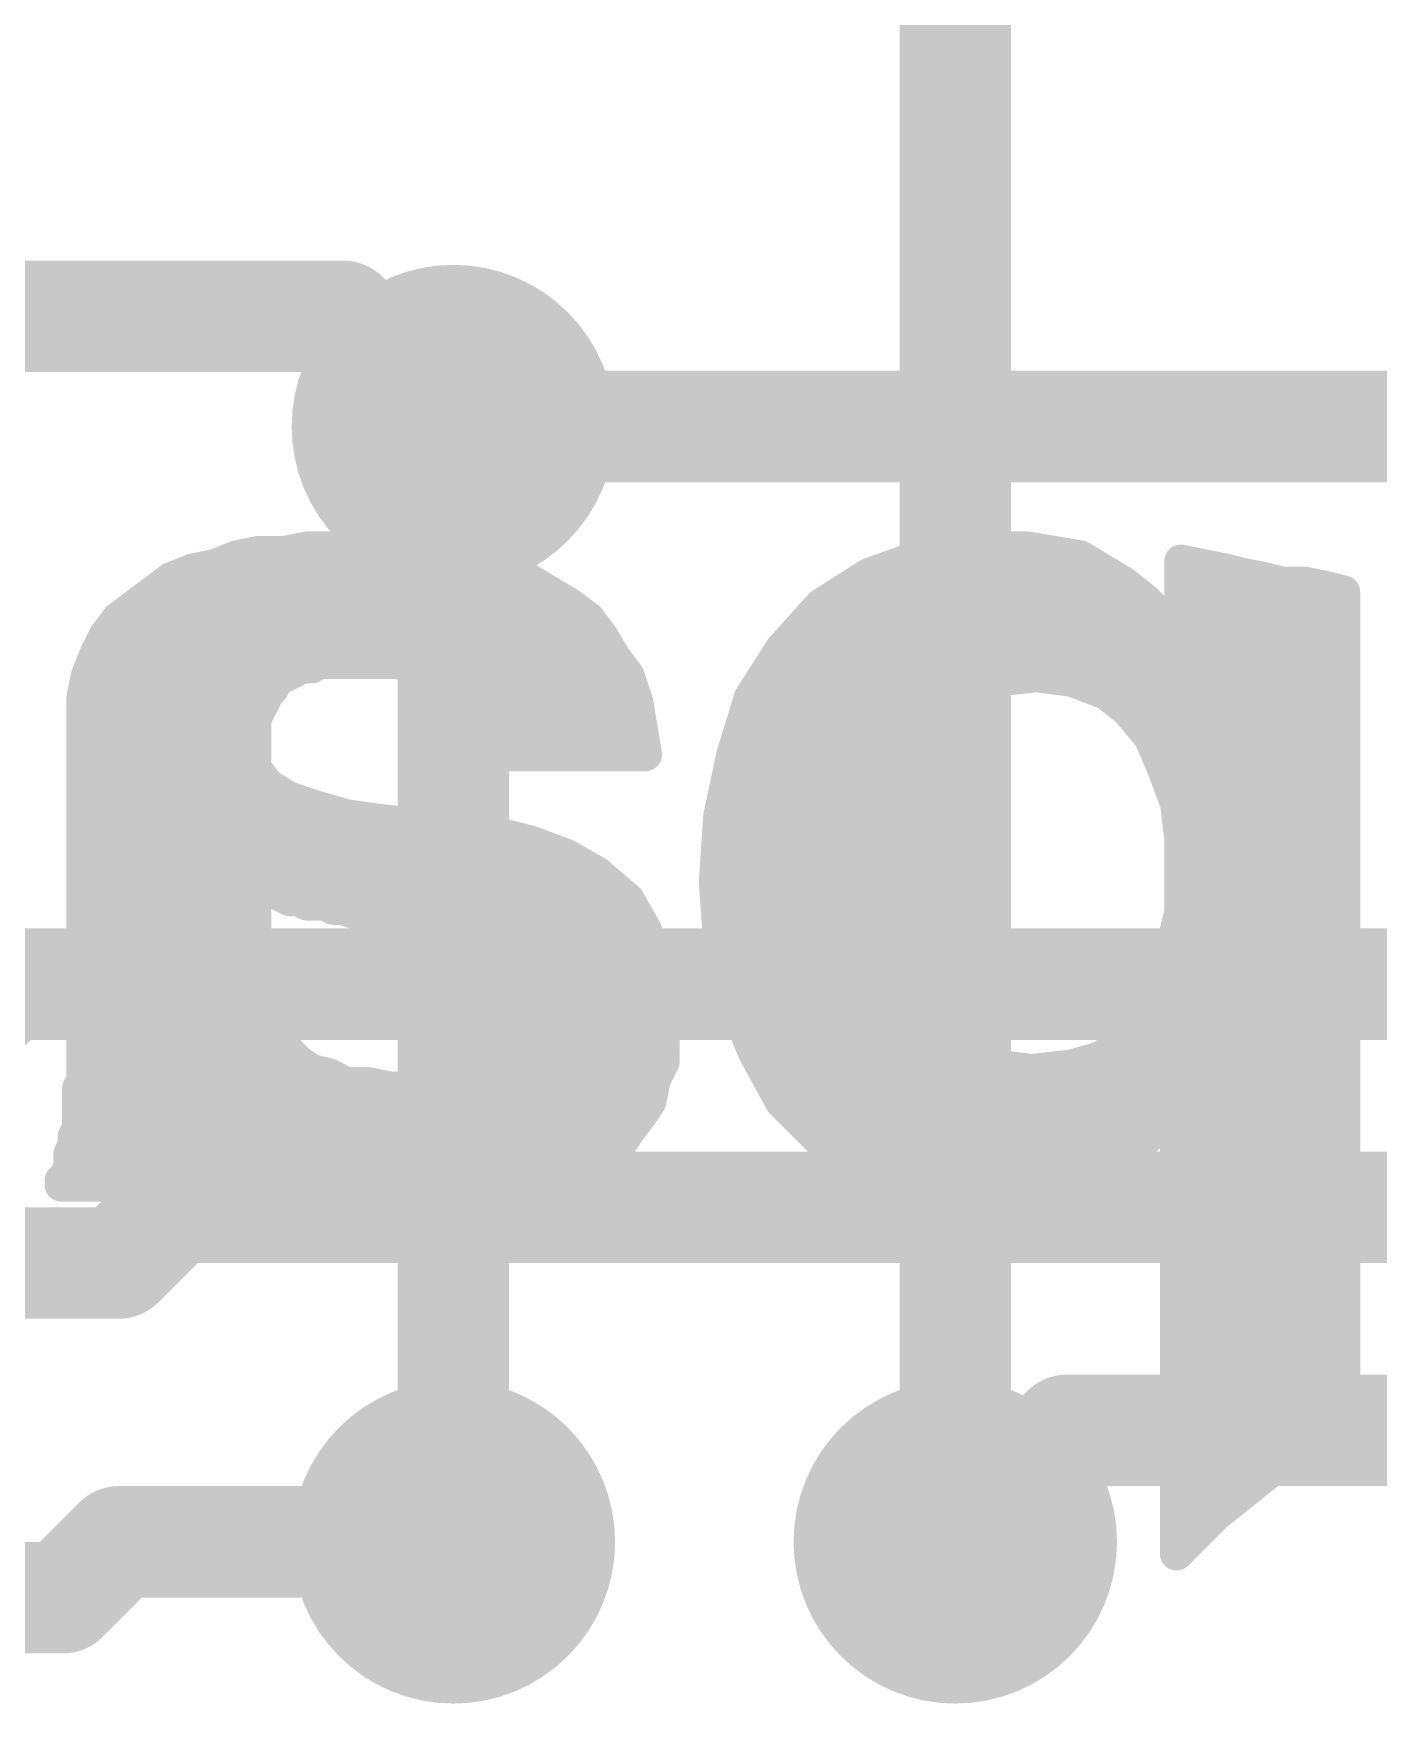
# Model space of a CAD drawing. Extents: x -3 to 111, y -18 to 20.
# Drawn here: x 22.031 to 25.094, y 8.014 to 11.817 of the extents above; entities that cross this region are included whole.
import ezdxf

# ---------------------------------------------------------------- set-up
doc = ezdxf.new("R2010")
doc.units = 0
for name, color, linetype in [('1', 12, 'CONTINUOUS'), ('16', 132, 'CONTINUOUS'), ('18', 110, 'CONTINUOUS'), ('22', 40, 'CONTINUOUS')]:
    doc.layers.add(name, color=color, linetype=linetype)

# ---------------------------------------------------------------- blocks, each defined once
blk = doc.blocks.new('ROUNDV')
at = {"const_width": 0.5}
blk.add_lwpolyline([(0, -0.25, 1), (0, 0.25, 1), (0, -0.25)], format="xyb", dxfattribs=at)

msp = doc.modelspace()

# ---------------------------------------------------------------- linework, layer by layer
at = {"layer": '1', "const_width": 0.254}
for points in [[(22.736, 11.173), (20.958, 11.173)], [(22.736, 11.173), (22.987, 10.922)], [(22.987, 10.922), (27.051, 10.922)], [(21.844, 9.525), (21.971, 9.652)], [(21.971, 9.652), (25.273, 9.652)], [(22.225, 9.017), (22.352, 9.144)], [(22.352, 9.144), (25.527, 9.144)], [(17.272, 9.017), (22.225, 9.017)], [(24.384, 8.636), (24.13, 8.382)], [(26.162, 8.636), (24.384, 8.636)], [(22.098, 8.255), (22.225, 8.382)], [(22.225, 8.382), (22.987, 8.382)], [(18.923, 8.255), (22.098, 8.255)]]:
    msp.add_lwpolyline(points, dxfattribs=at)
at = {"layer": '1', "const_width": 0.127}
for points in [[(22.7809, 11.2179, 1), (22.6911, 11.1281)], [(22.736, 11.1095, 1), (22.736, 11.2365)], [(22.987, 10.9855, 1), (22.987, 10.8585)], [(22.9421, 10.8771, 1), (23.0319, 10.9669)], [(21.971, 9.7155, 1), (21.971, 9.5885)], [(22.0159, 9.6071, 1), (21.9261, 9.6969)], [(22.352, 9.2075, 1), (22.352, 9.0805)], [(22.3969, 9.0991, 1), (22.3071, 9.1889)], [(22.225, 8.9535, 1), (22.225, 9.0805)], [(22.1801, 9.0619, 1), (22.2699, 8.9721)], [(24.384, 8.6995, 1), (24.384, 8.5725)], [(24.4289, 8.5911, 1), (24.3391, 8.6809)], [(22.225, 8.4455, 1), (22.225, 8.3185)], [(22.2699, 8.3371, 1), (22.1801, 8.4269)], [(22.987, 8.3185, 1), (22.987, 8.4455)], [(24.0851, 8.4269, 1), (24.1749, 8.3371)], [(22.098, 8.1915, 1), (22.098, 8.3185)], [(22.0531, 8.2999, 1), (22.1429, 8.2101)]]:
    msp.add_lwpolyline(points, format="xyb", dxfattribs=at)
at = {"layer": '16', "const_width": 0.254}
for points in [[(24.13, 8.382), (24.13, 19.05)], [(22.987, 8.382), (22.987, 10.922)]]:
    msp.add_lwpolyline(points, dxfattribs=at)
at = {"layer": '16', "const_width": 0.127}
for points in [[(23.0505, 10.922, 1), (22.9235, 10.922)], [(22.9235, 8.382, 1), (23.0505, 8.382)], [(24.0665, 8.382, 1), (24.1935, 8.382)]]:
    msp.add_lwpolyline(points, format="xyb", dxfattribs=at)
at = {"layer": '22', "const_width": 0.0762}
for points in [[(22.494, 10.625), (22.444, 10.605)], [(22.544, 10.635), (22.494, 10.625)], [(22.604, 10.635), (22.544, 10.635)], [(22.654, 10.645), (22.604, 10.635)], [(22.884, 10.645), (22.654, 10.645)], [(22.934, 10.635), (22.884, 10.645)], [(22.994, 10.625), (22.934, 10.635)], [(23.054, 10.605), (22.994, 10.625)], [(24.074, 10.635), (23.934, 10.585)], [(24.224, 10.645), (24.074, 10.635)], [(24.294, 10.645), (24.224, 10.645)], [(24.354, 10.635), (24.294, 10.645)], [(24.414, 10.625), (24.354, 10.635)], [(24.464, 10.595), (24.414, 10.625)], [(24.694, 10.605), (24.644, 10.615)], [(24.644, 10.615), (24.644, 10.435)], [(22.344, 10.575), (22.304, 10.545)], [(22.394, 10.595), (22.344, 10.575)], [(22.386, 10.5918), (23.112, 10.5918)], [(22.444, 10.605), (22.394, 10.595)], [(23.104, 10.595), (23.054, 10.605)], [(23.154, 10.575), (23.104, 10.595)], [(23.204, 10.545), (23.154, 10.575)], [(23.934, 10.585), (23.824, 10.515)], [(23.953, 10.5918), (24.4693, 10.5918)], [(24.514, 10.565), (24.464, 10.595)], [(24.644, 10.5918), (24.7568, 10.5918)], [(24.744, 10.595), (24.694, 10.605)], [(24.784, 10.585), (24.744, 10.595)], [(24.834, 10.575), (24.784, 10.585)], [(24.874, 10.565), (24.834, 10.575)], [(22.304, 10.545), (22.264, 10.515)], [(23.254, 10.515), (23.204, 10.545)], [(24.564, 10.525), (24.514, 10.565)], [(24.924, 10.565), (24.874, 10.565)], [(24.974, 10.555), (24.924, 10.565)], [(25.014, 10.545), (24.974, 10.555)], [(25.014, 8.695), (25.014, 10.545)], [(22.264, 10.515), (22.224, 10.485)], [(22.2648, 10.5156), (23.253, 10.5156)], [(23.294, 10.485), (23.254, 10.515)], [(23.824, 10.515), (23.734, 10.415)], [(23.8249, 10.5156), (24.5734, 10.5156)], [(24.604, 10.485), (24.564, 10.525)], [(24.644, 10.5156), (25.014, 10.5156)], [(22.224, 10.485), (22.194, 10.445)], [(23.324, 10.445), (23.294, 10.485)], [(24.644, 10.435), (24.604, 10.485)], [(22.194, 10.445), (22.174, 10.405)], [(22.1912, 10.4394), (23.3274, 10.4394)], [(23.354, 10.395), (23.324, 10.445)], [(23.756, 10.4394), (24.6405, 10.4394)], [(24.644, 10.4394), (25.014, 10.4394)], [(22.174, 10.405), (22.154, 10.355)], [(22.664, 10.375), (22.684, 10.385)], [(22.684, 10.385), (22.864, 10.385)], [(22.864, 10.385), (22.884, 10.375)], [(23.384, 10.355), (23.354, 10.395)], [(23.734, 10.415), (23.664, 10.305)], [(22.154, 10.355), (22.144, 10.305)], [(22.1573, 10.3632), (22.6204, 10.3632)], [(22.584, 10.345), (22.604, 10.355)], [(22.604, 10.355), (22.624, 10.365)], [(22.624, 10.365), (22.644, 10.375)], [(22.644, 10.375), (22.664, 10.375)], [(22.884, 10.375), (22.904, 10.365)], [(22.904, 10.365), (22.924, 10.355)], [(22.9076, 10.3632), (23.3779, 10.3632)], [(22.924, 10.355), (22.944, 10.345)], [(23.404, 10.295), (23.384, 10.355)], [(23.701, 10.3632), (25.014, 10.3632)], [(24.224, 10.345), (24.314, 10.355)], [(24.314, 10.355), (24.394, 10.345)], [(22.554, 10.295), (22.564, 10.315)], [(22.564, 10.315), (22.574, 10.325)], [(22.574, 10.325), (22.584, 10.345)], [(22.944, 10.345), (22.964, 10.335)], [(22.964, 10.335), (22.974, 10.325)], [(22.974, 10.325), (22.994, 10.305)], [(24.094, 10.275), (24.154, 10.315)], [(24.154, 10.315), (24.224, 10.345)], [(24.394, 10.345), (24.474, 10.315)], [(24.474, 10.315), (24.524, 10.275)], [(22.144, 10.305), (22.144, 9.435)], [(22.144, 10.287), (22.55, 10.287)], [(22.534, 10.255), (22.544, 10.275)], [(22.544, 10.275), (22.554, 10.295)], [(22.994, 10.305), (23.004, 10.295)], [(23.004, 10.295), (23.014, 10.275)], [(23.008, 10.287), (23.4053, 10.287)], [(23.014, 10.275), (23.024, 10.245)], [(23.414, 10.235), (23.404, 10.295)], [(23.664, 10.305), (23.624, 10.175)], [(23.6585, 10.287), (24.112, 10.287)], [(24.044, 10.215), (24.094, 10.275)], [(24.509, 10.287), (25.014, 10.287)], [(24.524, 10.275), (24.574, 10.215)], [(22.534, 10.145), (22.534, 10.255)], [(23.024, 10.245), (23.034, 10.225)], [(23.424, 10.175), (23.414, 10.235)], [(22.144, 10.2108), (22.534, 10.2108)], [(23.034, 10.225), (23.034, 10.175)], [(23.034, 10.2108), (23.418, 10.2108)], [(23.635, 10.2108), (24.0422, 10.2108)], [(24.014, 10.145), (24.044, 10.215)], [(24.574, 10.215), (24.604, 10.145)], [(24.5758, 10.2108), (25.014, 10.2108)], [(23.034, 10.175), (23.424, 10.175)], [(23.624, 10.175), (23.594, 10.035)], [(22.144, 10.1346), (22.5418, 10.1346)], [(22.564, 10.105), (22.534, 10.145)], [(23.6153, 10.1346), (24.0101, 10.1346)], [(23.984, 10.065), (24.014, 10.145)], [(24.604, 10.145), (24.634, 10.065)], [(24.6079, 10.1346), (25.014, 10.1346)], [(22.614, 10.075), (22.564, 10.105)], [(22.144, 10.0584), (22.6638, 10.0584)], [(22.674, 10.055), (22.614, 10.075)], [(22.744, 10.035), (22.674, 10.055)], [(23.599, 10.0584), (23.9832, 10.0584)], [(23.974, 9.985), (23.984, 10.065)], [(24.634, 10.065), (24.644, 9.985)], [(24.6348, 10.0584), (25.014, 10.0584)], [(22.744, 10.035), (22.694, 9.835)], [(22.694, 9.835), (22.744, 10.035)], [(22.814, 10.025), (22.744, 10.035)], [(22.904, 10.015), (22.814, 10.025)], [(22.994, 10.005), (22.904, 10.015)], [(22.914, 9.795), (22.994, 10.005)], [(22.994, 10.005), (22.914, 9.795)], [(23.084, 9.995), (22.994, 10.005)], [(23.594, 10.035), (23.584, 9.885)], [(22.144, 9.9822), (22.7308, 9.9822)], [(22.7308, 9.9822), (22.9853, 9.9822)], [(22.9853, 9.9822), (23.1352, 9.9822)], [(23.164, 9.975), (23.084, 9.995)], [(23.244, 9.945), (23.164, 9.975)], [(23.5905, 9.9822), (23.974, 9.9822)], [(23.974, 9.895), (23.974, 9.985)], [(24.644, 9.985), (24.644, 9.815)], [(24.644, 9.9822), (25.014, 9.9822)], [(23.314, 9.905), (23.244, 9.945)], [(22.144, 9.906), (22.7118, 9.906)], [(22.7118, 9.906), (22.9563, 9.906)], [(22.9563, 9.906), (23.3123, 9.906)], [(23.384, 9.845), (23.314, 9.905)], [(23.974, 9.895), (23.584, 9.885)], [(23.584, 9.885), (23.974, 9.895)], [(23.5854, 9.906), (23.974, 9.906)], [(23.974, 9.815), (23.974, 9.895)], [(24.644, 9.906), (25.014, 9.906)], [(22.534, 9.655), (22.534, 9.885)], [(22.534, 9.885), (22.544, 9.875)], [(22.544, 9.875), (22.554, 9.865)], [(22.554, 9.865), (22.574, 9.865)], [(22.574, 9.865), (22.594, 9.855)], [(22.594, 9.855), (22.614, 9.845)], [(23.584, 9.885), (23.594, 9.745)], [(22.144, 9.8298), (22.534, 9.8298)], [(22.614, 9.845), (22.634, 9.845)], [(22.634, 9.845), (22.654, 9.835)], [(22.654, 9.835), (22.694, 9.835)], [(22.694, 9.835), (22.714, 9.825)], [(22.7044, 9.8298), (22.9273, 9.8298)], [(22.714, 9.825), (22.734, 9.825)], [(22.734, 9.825), (22.764, 9.815)], [(22.764, 9.815), (22.804, 9.815)], [(22.804, 9.815), (22.834, 9.805)], [(22.9273, 9.8298), (23.3927, 9.8298)], [(23.424, 9.775), (23.384, 9.845)], [(23.5879, 9.8298), (23.974, 9.8298)], [(23.984, 9.735), (23.974, 9.815)], [(24.644, 9.815), (24.624, 9.735)], [(24.644, 9.8298), (25.014, 9.8298)], [(22.834, 9.805), (22.874, 9.805)], [(22.874, 9.805), (22.894, 9.795)], [(22.894, 9.795), (22.914, 9.795)], [(22.914, 9.795), (22.944, 9.785)], [(22.944, 9.785), (22.964, 9.775)], [(22.144, 9.7536), (22.534, 9.7536)], [(22.964, 9.775), (22.974, 9.765)], [(22.974, 9.765), (22.994, 9.755)], [(22.994, 9.755), (23.014, 9.745)], [(22.9968, 9.7536), (23.4311, 9.7536)], [(23.014, 9.745), (23.024, 9.735)], [(23.454, 9.685), (23.424, 9.775)], [(23.5934, 9.7536), (23.9817, 9.7536)], [(23.594, 9.745), (23.624, 9.615)], [(24.6287, 9.7536), (25.014, 9.7536)], [(23.024, 9.735), (23.044, 9.725)], [(23.044, 9.725), (23.054, 9.705)], [(23.054, 9.705), (23.064, 9.685)], [(24.014, 9.655), (23.984, 9.735)], [(24.624, 9.735), (24.604, 9.655)], [(22.144, 9.6774), (22.534, 9.6774)], [(23.064, 9.685), (23.074, 9.665)], [(23.0678, 9.6774), (23.4554, 9.6774)], [(23.074, 9.665), (23.074, 9.645)], [(23.474, 9.575), (23.454, 9.685)], [(23.6096, 9.6774), (24.0056, 9.6774)], [(24.6096, 9.6774), (25.014, 9.6774)], [(22.544, 9.625), (22.534, 9.655)], [(22.554, 9.605), (22.544, 9.625)], [(23.074, 9.645), (23.084, 9.625)], [(23.084, 9.625), (23.084, 9.575)], [(23.674, 9.495), (24.014, 9.655)], [(24.014, 9.655), (23.674, 9.495)], [(24.044, 9.585), (24.014, 9.655)], [(24.604, 9.655), (24.574, 9.585)], [(22.144, 9.6012), (22.5553, 9.6012)], [(22.564, 9.575), (22.554, 9.605)], [(23.084, 9.6012), (23.4692, 9.6012)], [(23.624, 9.615), (23.674, 9.495)], [(23.6298, 9.6012), (23.8997, 9.6012)], [(23.8997, 9.6012), (24.0371, 9.6012)], [(24.5809, 9.6012), (25.014, 9.6012)], [(22.574, 9.545), (22.564, 9.575)], [(23.084, 9.575), (23.074, 9.545)], [(23.464, 9.525), (23.474, 9.575)], [(24.084, 9.535), (24.044, 9.585)], [(24.574, 9.585), (24.524, 9.535)], [(22.144, 9.525), (22.594, 9.525)], [(22.594, 9.525), (22.574, 9.545)], [(22.614, 9.495), (22.594, 9.525)], [(23.074, 9.525), (23.064, 9.505)], [(23.074, 9.545), (23.074, 9.525)], [(23.074, 9.525), (23.464, 9.525)], [(23.464, 9.475), (23.464, 9.525)], [(23.6615, 9.525), (23.7378, 9.525)], [(23.7378, 9.525), (24.096, 9.525)], [(24.144, 9.485), (24.084, 9.535)], [(24.524, 9.535), (24.464, 9.485)], [(24.512, 9.525), (25.014, 9.525)], [(22.634, 9.475), (22.614, 9.495)], [(22.664, 9.455), (22.634, 9.475)], [(23.044, 9.475), (23.024, 9.465)], [(23.054, 9.495), (23.044, 9.475)], [(23.064, 9.505), (23.054, 9.495)], [(23.444, 9.435), (23.464, 9.475)], [(23.674, 9.495), (23.734, 9.385)], [(24.224, 9.465), (24.144, 9.485)], [(24.464, 9.485), (24.394, 9.465)], [(22.144, 9.435), (22.134, 9.415)], [(22.144, 9.4488), (22.6888, 9.4488)], [(22.704, 9.445), (22.664, 9.455)], [(22.744, 9.425), (22.704, 9.445)], [(22.954, 9.435), (22.934, 9.425)], [(22.974, 9.435), (22.954, 9.435)], [(22.994, 9.445), (22.974, 9.435)], [(23.014, 9.455), (22.994, 9.445)], [(23.0016, 9.4488), (23.4509, 9.4488)], [(23.024, 9.465), (23.014, 9.455)], [(23.434, 9.385), (23.444, 9.435)], [(23.6992, 9.4488), (25.014, 9.4488)], [(24.304, 9.455), (24.224, 9.465)], [(24.394, 9.465), (24.304, 9.455)], [(22.134, 9.415), (22.134, 9.325)], [(22.794, 9.425), (22.744, 9.425)], [(22.844, 9.415), (22.794, 9.425)], [(22.894, 9.415), (22.844, 9.415)], [(22.914, 9.425), (22.894, 9.415)], [(22.934, 9.425), (22.914, 9.425)], [(22.134, 9.3726), (23.4257, 9.3726)], [(23.414, 9.355), (23.434, 9.385)], [(23.734, 9.385), (23.824, 9.295)], [(23.7464, 9.3726), (24.6221, 9.3726)], [(24.584, 9.325), (24.624, 9.375)], [(24.624, 9.375), (24.634, 9.375)], [(24.634, 9.375), (24.634, 8.355)], [(24.634, 9.3726), (25.014, 9.3726)], [(22.134, 9.325), (22.124, 9.305)], [(22.514, 9.275), (22.514, 9.335)], [(22.514, 9.335), (22.534, 9.305)], [(23.384, 9.315), (23.414, 9.355)], [(24.544, 9.275), (24.584, 9.325)], [(22.124, 9.285), (22.114, 9.265)], [(22.124, 9.305), (22.124, 9.285)], [(22.124, 9.2964), (22.514, 9.2964)], [(22.534, 9.305), (22.564, 9.285)], [(22.5469, 9.2964), (23.3716, 9.2964)], [(22.564, 9.285), (22.584, 9.265)], [(23.334, 9.255), (23.364, 9.285)], [(23.364, 9.285), (23.384, 9.315)], [(23.8226, 9.2964), (24.5611, 9.2964)], [(23.824, 9.295), (23.934, 9.215)], [(24.634, 9.2964), (25.014, 9.2964)], [(22.114, 9.265), (22.114, 9.235)], [(22.504, 9.265), (22.514, 9.275)], [(22.504, 9.235), (22.504, 9.265)], [(22.584, 9.265), (22.614, 9.245)], [(22.614, 9.245), (22.644, 9.235)], [(23.294, 9.235), (23.334, 9.255)], [(24.444, 9.215), (24.494, 9.245)], [(24.494, 9.245), (24.544, 9.275)], [(22.104, 9.215), (22.094, 9.205)], [(22.094, 9.205), (22.094, 9.195)], [(22.114, 9.235), (22.104, 9.215)], [(22.1066, 9.2202), (22.494, 9.2202)], [(22.484, 9.205), (22.494, 9.215)], [(22.484, 9.195), (22.484, 9.205)], [(22.494, 9.225), (22.504, 9.235)], [(22.494, 9.215), (22.494, 9.225)], [(22.644, 9.235), (22.674, 9.215)], [(22.6662, 9.2202), (23.2718, 9.2202)], [(22.674, 9.215), (22.704, 9.205)], [(22.704, 9.205), (22.734, 9.195)], [(23.224, 9.195), (23.264, 9.215)], [(23.264, 9.215), (23.294, 9.235)], [(23.9269, 9.2202), (24.4527, 9.2202)], [(23.934, 9.215), (24.054, 9.175)], [(24.384, 9.185), (24.444, 9.215)], [(24.634, 9.2202), (25.014, 9.2202)], [(22.094, 9.195), (22.484, 9.195)], [(22.734, 9.195), (22.764, 9.185)], [(22.764, 9.185), (22.794, 9.175)], [(22.794, 9.175), (22.824, 9.175)], [(22.824, 9.175), (22.854, 9.165)], [(23.134, 9.165), (23.174, 9.175)], [(23.174, 9.175), (23.224, 9.195)], [(24.054, 9.175), (24.204, 9.155)], [(24.264, 9.165), (24.324, 9.175)], [(24.324, 9.175), (24.384, 9.185)], [(22.854, 9.165), (22.894, 9.165)], [(22.894, 9.165), (22.924, 9.155)], [(22.924, 9.155), (23.034, 9.155)], [(23.034, 9.155), (23.084, 9.165)], [(23.084, 9.165), (23.134, 9.165)], [(24.204, 9.155), (24.264, 9.165)], [(24.634, 9.144), (25.014, 9.144)], [(24.634, 9.0678), (25.014, 9.0678)], [(24.634, 8.9916), (25.014, 8.9916)], [(24.634, 8.9154), (25.014, 8.9154)], [(24.634, 8.8392), (25.014, 8.8392)], [(24.634, 8.763), (25.014, 8.763)], [(24.634, 8.6868), (25.0038, 8.6868)], [(24.964, 8.655), (25.014, 8.695)], [(24.924, 8.615), (24.964, 8.655)], [(24.634, 8.6106), (24.9196, 8.6106)], [(24.874, 8.565), (24.924, 8.615)], [(24.824, 8.525), (24.874, 8.565)], [(24.634, 8.5344), (24.8358, 8.5344)], [(24.774, 8.485), (24.824, 8.525)], [(24.724, 8.445), (24.774, 8.485)], [(24.634, 8.4582), (24.7405, 8.4582)], [(24.674, 8.395), (24.724, 8.445)], [(24.634, 8.355), (24.674, 8.395)], [(24.634, 8.382), (24.661, 8.382)]]:
    msp.add_lwpolyline(points, dxfattribs=at)
at = {"layer": '22', "const_width": 0.0381}
for points in [[(22.4903, 10.6437, 1), (22.4977, 10.6063)], [(22.5011, 10.6073, 1), (22.4869, 10.6427)], [(22.544, 10.654, 1), (22.544, 10.6159)], [(22.5477, 10.6163, 1), (22.5403, 10.6537)], [(22.6003, 10.6537, 1), (22.6077, 10.6163)], [(22.604, 10.6159, 1), (22.604, 10.654)], [(22.654, 10.6641, 1), (22.654, 10.626)], [(22.6577, 10.6263, 1), (22.6503, 10.6637)], [(22.8877, 10.6637, 1), (22.8803, 10.6263)], [(22.884, 10.626, 1), (22.884, 10.6641)], [(22.9371, 10.6538, 1), (22.9309, 10.6162)], [(22.9303, 10.6163, 1), (22.9377, 10.6537)], [(23, 10.6431, 1), (22.988, 10.6069)], [(22.9909, 10.6062, 1), (22.9971, 10.6438)], [(24.0727, 10.654, 1), (24.0753, 10.616)], [(24.0804, 10.6171, 1), (24.0676, 10.6529)], [(24.224, 10.6641, 1), (24.224, 10.626)], [(24.2253, 10.626, 1), (24.2227, 10.664)], [(24.2971, 10.6638, 1), (24.2909, 10.6262)], [(24.294, 10.626, 1), (24.294, 10.6641)], [(24.3571, 10.6538, 1), (24.3509, 10.6162)], [(24.3509, 10.6162, 1), (24.3571, 10.6538)], [(24.4238, 10.6413, 1), (24.4042, 10.6087)], [(24.4109, 10.6062, 1), (24.4171, 10.6438)], [(24.6477, 10.6337, 1), (24.6403, 10.5963)], [(24.6631, 10.615, 1), (24.625, 10.615)], [(22.3554, 10.5598, 1), (22.3326, 10.5902)], [(22.386, 10.6109, 1), (22.386, 10.5728)], [(22.3903, 10.6137, 1), (22.3977, 10.5763)], [(22.4011, 10.5773, 1), (22.3869, 10.6127)], [(22.4369, 10.6227, 1), (22.4511, 10.5873)], [(22.4477, 10.5863, 1), (22.4403, 10.6237)], [(23.0577, 10.6237, 1), (23.0503, 10.5863)], [(23.048, 10.5869, 1), (23.06, 10.6231)], [(23.1111, 10.6127, 1), (23.0969, 10.5773)], [(23.1003, 10.5763, 1), (23.1077, 10.6137)], [(23.112, 10.5728, 1), (23.112, 10.6109)], [(23.1638, 10.5913, 1), (23.1442, 10.5587)], [(23.9276, 10.6029, 1), (23.9404, 10.5671)], [(23.9442, 10.5689, 1), (23.9238, 10.6011)], [(23.953, 10.6109, 1), (23.953, 10.5728)], [(24.4738, 10.6113, 1), (24.4542, 10.5787)], [(24.4542, 10.5787, 1), (24.4738, 10.6113)], [(24.4693, 10.5728, 1), (24.4693, 10.6109)], [(24.644, 10.6109, 1), (24.644, 10.5728)], [(24.6977, 10.6237, 1), (24.6903, 10.5863)], [(24.6903, 10.5863, 1), (24.6977, 10.6237)], [(24.7486, 10.6135, 1), (24.7394, 10.5765)], [(24.7403, 10.5763, 1), (24.7477, 10.6137)], [(24.7568, 10.5728, 1), (24.7568, 10.6109)], [(24.7877, 10.6037, 1), (24.7803, 10.5663)], [(24.7794, 10.5665, 1), (24.7886, 10.6035)], [(24.8386, 10.5935, 1), (24.8294, 10.5565)], [(24.8303, 10.5563, 1), (24.8377, 10.5937)], [(22.2926, 10.5602, 1), (22.3154, 10.5298)], [(22.3154, 10.5298, 1), (22.2926, 10.5602)], [(22.3369, 10.5927, 1), (22.3511, 10.5573)], [(23.1469, 10.5573, 1), (23.1611, 10.5927)], [(23.2138, 10.5613, 1), (23.1942, 10.5287)], [(23.1942, 10.5287, 1), (23.2138, 10.5613)], [(24.5259, 10.5799, 1), (24.5021, 10.5501)], [(24.5042, 10.5487, 1), (24.5238, 10.5813)], [(24.874, 10.5841, 1), (24.874, 10.546)], [(24.8694, 10.5465, 1), (24.8786, 10.5835)], [(24.9277, 10.5837, 1), (24.9203, 10.5463)], [(24.924, 10.546, 1), (24.924, 10.5841)], [(24.9786, 10.5735, 1), (24.9694, 10.5365)], [(24.9703, 10.5363, 1), (24.9777, 10.5737)], [(25.0331, 10.545, 1), (24.995, 10.545)], [(25.0094, 10.5265, 1), (25.0186, 10.5635)], [(22.2526, 10.5302, 1), (22.2754, 10.4998)], [(22.2648, 10.5347, 1), (22.2648, 10.4966)], [(22.2754, 10.4998, 1), (22.2526, 10.5302)], [(23.2654, 10.5302, 1), (23.2426, 10.4998)], [(23.2442, 10.4987, 1), (23.2638, 10.5313)], [(23.253, 10.4966, 1), (23.253, 10.5347)], [(23.8138, 10.5311, 1), (23.8342, 10.4989)], [(23.8249, 10.5347, 1), (23.8249, 10.4966)], [(23.8382, 10.5023, 1), (23.8098, 10.5277)], [(24.5775, 10.5385, 1), (24.5505, 10.5115)], [(24.5521, 10.5101, 1), (24.5759, 10.5399)], [(24.5734, 10.4966, 1), (24.5734, 10.5347)], [(24.644, 10.5347, 1), (24.644, 10.4966)], [(25.014, 10.4966, 1), (25.014, 10.5347)], [(22.2126, 10.5002, 1), (22.2354, 10.4698)], [(22.2392, 10.4736, 1), (22.2088, 10.4964)], [(23.3092, 10.4964, 1), (23.2788, 10.4736)], [(23.2826, 10.4698, 1), (23.3054, 10.5002)], [(24.6189, 10.4969, 1), (24.5891, 10.4731)], [(24.5905, 10.4715, 1), (24.6175, 10.4985)], [(22.1912, 10.4585, 1), (22.1912, 10.4204)], [(22.1788, 10.4564, 1), (22.2092, 10.4336)], [(22.211, 10.4365, 1), (22.177, 10.4535)], [(23.3403, 10.4548, 1), (23.3077, 10.4352)], [(23.3088, 10.4336, 1), (23.3392, 10.4564)], [(23.3274, 10.4204, 1), (23.3274, 10.4585)], [(23.756, 10.4585, 1), (23.756, 10.4204)], [(24.644, 10.4585, 1), (24.644, 10.4204)], [(24.6291, 10.4231, 1), (24.6589, 10.4469)], [(24.6405, 10.4204, 1), (24.6405, 10.4585)], [(25.014, 10.4204, 1), (25.014, 10.4585)], [(22.157, 10.4135, 1), (22.191, 10.3965)], [(22.1917, 10.3979, 1), (22.1563, 10.4121)], [(22.684, 10.404, 1), (22.684, 10.3659)], [(22.6925, 10.368, 1), (22.6755, 10.402)], [(22.8725, 10.402, 1), (22.8555, 10.368)], [(22.864, 10.3659, 1), (22.864, 10.404)], [(23.3692, 10.4064, 1), (23.3388, 10.3836)], [(23.3377, 10.3852, 1), (23.3703, 10.4048)], [(23.7198, 10.4277, 1), (23.7482, 10.4023)], [(23.7501, 10.4048, 1), (23.7179, 10.4252)], [(24.625, 10.435, 1), (24.6631, 10.435)], [(22.1727, 10.3513, 1), (22.1353, 10.3587)], [(22.1573, 10.3823, 1), (22.1573, 10.3442)], [(22.5955, 10.372, 1), (22.6125, 10.338)], [(22.6125, 10.338, 1), (22.5955, 10.372)], [(22.6155, 10.382, 1), (22.6325, 10.348)], [(22.6325, 10.348, 1), (22.6155, 10.382)], [(22.6204, 10.3442, 1), (22.6204, 10.3823)], [(22.644, 10.3941, 1), (22.644, 10.3559)], [(22.6525, 10.358, 1), (22.6355, 10.392)], [(22.6555, 10.392, 1), (22.6725, 10.358)], [(22.664, 10.3559, 1), (22.664, 10.3941)], [(22.8925, 10.392, 1), (22.8755, 10.358)], [(22.8755, 10.358, 1), (22.8925, 10.392)], [(22.9125, 10.382, 1), (22.8955, 10.348)], [(22.9076, 10.3823, 1), (22.9076, 10.3442)], [(22.8955, 10.348, 1), (22.9125, 10.382)], [(22.9325, 10.372, 1), (22.9155, 10.338)], [(22.9155, 10.338, 1), (22.9325, 10.372)], [(23.4021, 10.361, 1), (23.3659, 10.349)], [(23.3688, 10.3436, 1), (23.3992, 10.3664)], [(23.3779, 10.3442, 1), (23.3779, 10.3823)], [(23.701, 10.3823, 1), (23.701, 10.3442)], [(24.3164, 10.3739, 1), (24.3116, 10.3361)], [(24.3161, 10.3361, 1), (24.3119, 10.3739)], [(25.014, 10.3442, 1), (25.014, 10.3823)], [(22.1363, 10.3621, 1), (22.1717, 10.3479)], [(22.5505, 10.3285, 1), (22.5775, 10.3015)], [(22.581, 10.3065, 1), (22.547, 10.3235)], [(22.557, 10.3335, 1), (22.591, 10.3165)], [(22.5875, 10.3115, 1), (22.5605, 10.3385)], [(22.5755, 10.362, 1), (22.5925, 10.328)], [(22.601, 10.3365, 1), (22.567, 10.3535)], [(22.9525, 10.362, 1), (22.9355, 10.328)], [(22.9355, 10.328, 1), (22.9525, 10.362)], [(22.9775, 10.3485, 1), (22.9505, 10.3215)], [(22.9875, 10.3385, 1), (22.9605, 10.3115)], [(22.9555, 10.318, 1), (22.9725, 10.352)], [(22.9605, 10.3115, 1), (22.9875, 10.3385)], [(24.1465, 10.3325, 1), (24.1615, 10.2975)], [(24.1646, 10.2991, 1), (24.1434, 10.3309)], [(24.2219, 10.3639, 1), (24.2261, 10.3261)], [(24.2315, 10.3275, 1), (24.2165, 10.3625)], [(24.4007, 10.3628, 1), (24.3873, 10.3272)], [(24.3916, 10.3261, 1), (24.3964, 10.3639)], [(24.4859, 10.3299, 1), (24.4621, 10.3001)], [(24.4673, 10.2972, 1), (24.4807, 10.3328)], [(22.1631, 10.305, 1), (22.125, 10.305)], [(22.1253, 10.3087, 1), (22.1627, 10.3013)], [(22.144, 10.3061, 1), (22.144, 10.268)], [(22.561, 10.2665, 1), (22.527, 10.2835)], [(22.537, 10.3035, 1), (22.571, 10.2865)], [(22.571, 10.2865, 1), (22.537, 10.3035)], [(22.55, 10.268, 1), (22.55, 10.3061)], [(23.0075, 10.3185, 1), (22.9805, 10.2915)], [(22.9805, 10.2915, 1), (23.0075, 10.3185)], [(23.021, 10.3035, 1), (22.987, 10.2865)], [(23.008, 10.3061, 1), (23.008, 10.268)], [(22.9905, 10.2815, 1), (23.0175, 10.3085)], [(23.0321, 10.281, 1), (22.9959, 10.269)], [(23.4228, 10.2981, 1), (23.3852, 10.2919)], [(23.3859, 10.289, 1), (23.4221, 10.301)], [(23.4053, 10.268, 1), (23.4053, 10.3061)], [(23.6585, 10.3061, 1), (23.6585, 10.268)], [(23.6479, 10.3152, 1), (23.6801, 10.2948)], [(23.6822, 10.2994, 1), (23.6458, 10.3106)], [(24.0834, 10.2909, 1), (24.1046, 10.2591)], [(24.1086, 10.2628, 1), (24.0794, 10.2872)], [(24.112, 10.268, 1), (24.112, 10.3061)], [(24.509, 10.3061, 1), (24.509, 10.268)], [(24.5386, 10.2872, 1), (24.5094, 10.2628)], [(24.5121, 10.2601, 1), (24.5359, 10.2899)], [(25.014, 10.268, 1), (25.014, 10.3061)], [(22.517, 10.2635, 1), (22.551, 10.2465)], [(22.5531, 10.255, 1), (22.515, 10.255)], [(22.527, 10.2835, 1), (22.561, 10.2665)], [(22.997, 10.2665, 1), (23.031, 10.2835)], [(23.041, 10.2535, 1), (23.007, 10.2365)], [(23.0059, 10.239, 1), (23.0421, 10.251)], [(23.4328, 10.2381, 1), (23.3952, 10.2319)], [(22.144, 10.2299, 1), (22.144, 10.1918)], [(22.534, 10.1918, 1), (22.534, 10.2299)], [(23.034, 10.2299, 1), (23.034, 10.1918)], [(23.0531, 10.225, 1), (23.015, 10.225)], [(23.017, 10.2165, 1), (23.051, 10.2335)], [(23.3952, 10.2319, 1), (23.4328, 10.2381)], [(23.418, 10.1918, 1), (23.418, 10.2299)], [(23.635, 10.2299, 1), (23.635, 10.1918)], [(24.0294, 10.2272, 1), (24.0586, 10.2028)], [(24.0615, 10.2075, 1), (24.0265, 10.2225)], [(24.0422, 10.1918, 1), (24.0422, 10.2299)], [(24.5915, 10.2225, 1), (24.5565, 10.2075)], [(24.5758, 10.2299, 1), (24.5758, 10.1918)], [(24.5594, 10.2028, 1), (24.5886, 10.2272)], [(25.014, 10.1918, 1), (25.014, 10.2299)], [(23.034, 10.1941, 1), (23.034, 10.156)], [(23.015, 10.175, 1), (23.0531, 10.175)], [(23.4052, 10.1719, 1), (23.4428, 10.1781)], [(23.424, 10.156, 1), (23.424, 10.1941)], [(23.6058, 10.1806, 1), (23.6422, 10.1694)], [(23.6426, 10.171, 1), (23.6054, 10.179)], [(22.144, 10.1537, 1), (22.144, 10.1156)], [(22.5492, 10.1564, 1), (22.5188, 10.1336)], [(22.515, 10.145, 1), (22.5531, 10.145)], [(22.5418, 10.1156, 1), (22.5418, 10.1537)], [(23.6153, 10.1537, 1), (23.6153, 10.1156)], [(23.9965, 10.1525, 1), (24.0315, 10.1375)], [(24.0318, 10.1383, 1), (23.9962, 10.1517)], [(24.0101, 10.1156, 1), (24.0101, 10.1537)], [(24.6218, 10.1517, 1), (24.5862, 10.1383)], [(24.5865, 10.1375, 1), (24.6215, 10.1525)], [(24.6079, 10.1537, 1), (24.6079, 10.1156)], [(25.014, 10.1156, 1), (25.014, 10.1537)], [(22.5738, 10.1213, 1), (22.5542, 10.0887)], [(22.5488, 10.0936, 1), (22.5792, 10.1164)], [(22.144, 10.0775, 1), (22.144, 10.0394)], [(22.62, 10.0931, 1), (22.608, 10.0569)], [(22.6042, 10.0587, 1), (22.6238, 10.0913)], [(22.6792, 10.0733, 1), (22.6688, 10.0367)], [(22.6638, 10.0394, 1), (22.6638, 10.0775)], [(22.668, 10.0369, 1), (22.68, 10.0731)], [(23.599, 10.0775, 1), (23.599, 10.0394)], [(23.9662, 10.0717, 1), (24.0018, 10.0583)], [(24.0029, 10.0626, 1), (23.9651, 10.0674)], [(23.9832, 10.0394, 1), (23.9832, 10.0775)], [(24.6529, 10.0674, 1), (24.6151, 10.0626)], [(24.6348, 10.0775, 1), (24.6348, 10.0394)], [(24.6162, 10.0583, 1), (24.6518, 10.0717)], [(25.014, 10.0394, 1), (25.014, 10.0775)], [(22.7467, 10.0539, 1), (22.7413, 10.0161)], [(22.7625, 10.0304, 1), (22.7255, 10.0396)], [(22.7625, 10.0304, 1), (22.7255, 10.0396)], [(22.7388, 10.0167, 1), (22.7492, 10.0533)], [(22.8161, 10.0439, 1), (22.8119, 10.0061)], [(22.8113, 10.0061, 1), (22.8167, 10.0439)], [(22.9061, 10.0339, 1), (22.9019, 9.9961)], [(22.9019, 9.9961, 1), (22.9061, 10.0339)], [(22.9961, 10.0239, 1), (22.9919, 9.9861)], [(23.0118, 9.9982, 1), (22.9762, 10.0118)], [(23.0118, 9.9982, 1), (22.9762, 10.0118)], [(22.9919, 9.9861, 1), (22.9961, 10.0239)], [(23.613, 10.0337, 1), (23.575, 10.0363)], [(23.5754, 10.039, 1), (23.6126, 10.031)], [(22.144, 10.0013, 1), (22.144, 9.9632)], [(22.7308, 10.0013, 1), (22.7308, 9.9632)], [(22.7308, 9.9632, 1), (22.7308, 10.0013)], [(22.9853, 10.0013, 1), (22.9853, 9.9632)], [(22.9853, 9.9632, 1), (22.9853, 10.0013)], [(23.0886, 10.0135, 1), (23.0794, 9.9765)], [(23.0819, 9.9761, 1), (23.0861, 10.0139)], [(23.1352, 9.9632, 1), (23.1352, 10.0013)], [(23.1707, 9.9928, 1), (23.1573, 9.9572)], [(23.1594, 9.9565, 1), (23.1686, 9.9935)], [(23.5905, 10.0013, 1), (23.5905, 9.9632)], [(23.9931, 9.985, 1), (23.955, 9.985)], [(23.9551, 9.9874, 1), (23.9929, 9.9826)], [(23.974, 9.9632, 1), (23.974, 10.0013)], [(24.6631, 9.985, 1), (24.625, 9.985)], [(24.644, 10.0013, 1), (24.644, 9.9632)], [(24.6251, 9.9826, 1), (24.6629, 9.9874)], [(25.014, 9.9632, 1), (25.014, 10.0013)], [(23.2535, 9.9615, 1), (23.2345, 9.9285)], [(23.2373, 9.9272, 1), (23.2507, 9.9628)], [(22.144, 9.9251, 1), (22.144, 9.887)], [(22.7118, 9.9251, 1), (22.7118, 9.887)], [(22.7118, 9.887, 1), (22.7118, 9.9251)], [(22.9563, 9.9251, 1), (22.9563, 9.887)], [(22.9563, 9.887, 1), (22.9563, 9.9251)], [(23.3264, 9.9195, 1), (23.3016, 9.8905)], [(23.3045, 9.8885, 1), (23.3235, 9.9215)], [(23.3123, 9.887, 1), (23.3123, 9.9251)], [(23.5854, 9.9251, 1), (23.5854, 9.887)], [(23.9931, 9.895, 1), (23.955, 9.895)], [(23.9745, 9.876, 1), (23.9735, 9.914)], [(23.9745, 9.876, 1), (23.9735, 9.914)], [(23.974, 9.887, 1), (23.974, 9.9251)], [(24.644, 9.9251, 1), (24.644, 9.887)], [(25.014, 9.887, 1), (25.014, 9.9251)], [(22.5475, 9.8985, 1), (22.5205, 9.8715)], [(22.5531, 9.885, 1), (22.515, 9.885)], [(22.5575, 9.8885, 1), (22.5305, 9.8615)], [(22.5305, 9.8615, 1), (22.5575, 9.8885)], [(22.554, 9.8841, 1), (22.554, 9.846)], [(22.5405, 9.8515, 1), (22.5675, 9.8785)], [(22.5825, 9.882, 1), (22.5655, 9.848)], [(22.574, 9.846, 1), (22.574, 9.8841)], [(22.6025, 9.872, 1), (22.5855, 9.838)], [(22.5855, 9.838, 1), (22.6025, 9.872)], [(23.603, 9.8864, 1), (23.565, 9.8836)], [(23.5835, 9.904, 1), (23.5845, 9.866)], [(23.5835, 9.904, 1), (23.5845, 9.866)], [(23.565, 9.8863, 1), (23.603, 9.8837)], [(23.955, 9.895, 1), (23.9931, 9.895)], [(22.144, 9.8489, 1), (22.144, 9.8108)], [(22.534, 9.8108, 1), (22.534, 9.8489)], [(22.614, 9.8641, 1), (22.614, 9.826)], [(22.6055, 9.828, 1), (22.6225, 9.862)], [(22.6425, 9.862, 1), (22.6255, 9.828)], [(22.634, 9.826, 1), (22.634, 9.8641)], [(22.654, 9.8541, 1), (22.654, 9.816)], [(22.6455, 9.818, 1), (22.6625, 9.852)], [(22.7025, 9.852, 1), (22.6855, 9.818)], [(22.6755, 9.8396, 1), (22.7125, 9.8304)], [(22.6755, 9.8396, 1), (22.7125, 9.8304)], [(22.7044, 9.8489, 1), (22.7044, 9.8108)], [(22.694, 9.816, 1), (22.694, 9.8541)], [(22.714, 9.8441, 1), (22.714, 9.806)], [(22.7055, 9.808, 1), (22.7225, 9.842)], [(22.74, 9.8431, 1), (22.728, 9.8069)], [(22.734, 9.806, 1), (22.734, 9.8441)], [(22.764, 9.8341, 1), (22.764, 9.796)], [(22.758, 9.7969, 1), (22.77, 9.8331)], [(22.81, 9.8331, 1), (22.798, 9.7969)], [(22.804, 9.796, 1), (22.804, 9.8341)], [(22.9273, 9.8489, 1), (22.9273, 9.8108)], [(22.9273, 9.8108, 1), (22.9273, 9.8489)], [(23.4005, 9.8545, 1), (23.3675, 9.8355)], [(23.3716, 9.8305, 1), (23.3964, 9.8595)], [(23.3927, 9.8108, 1), (23.3927, 9.8489)], [(23.5879, 9.8489, 1), (23.5879, 9.8108)], [(23.9929, 9.8174, 1), (23.9551, 9.8126)], [(23.974, 9.8108, 1), (23.974, 9.8489)], [(24.644, 9.8489, 1), (24.644, 9.8108)], [(24.6625, 9.8104, 1), (24.6255, 9.8196)], [(25.014, 9.8108, 1), (25.014, 9.8489)], [(22.834, 9.824, 1), (22.834, 9.7859)], [(22.828, 9.7869, 1), (22.84, 9.8231)], [(22.8825, 9.822, 1), (22.8655, 9.788)], [(22.874, 9.7859, 1), (22.874, 9.824)], [(22.894, 9.814, 1), (22.894, 9.7759)], [(22.8855, 9.778, 1), (22.9025, 9.812)], [(22.92, 9.8131, 1), (22.908, 9.7769)], [(22.8962, 9.8018, 1), (22.9318, 9.7882)], [(22.8962, 9.8018, 1), (22.9318, 9.7882)], [(22.914, 9.7759, 1), (22.914, 9.814)], [(22.9525, 9.802, 1), (22.9355, 9.768)], [(22.938, 9.7669, 1), (22.95, 9.8031)], [(23.955, 9.815, 1), (23.9931, 9.815)], [(24.625, 9.815, 1), (24.6631, 9.815)], [(22.144, 9.7727, 1), (22.144, 9.7346)], [(22.534, 9.7346, 1), (22.534, 9.7727)], [(22.9775, 9.7885, 1), (22.9505, 9.7615)], [(22.9825, 9.782, 1), (22.9655, 9.748)], [(22.9555, 9.758, 1), (22.9725, 9.792)], [(22.9605, 9.7515, 1), (22.9875, 9.7785)], [(23.0025, 9.772, 1), (22.9855, 9.738)], [(22.9968, 9.7727, 1), (22.9968, 9.7346)], [(22.9855, 9.738, 1), (23.0025, 9.772)], [(23.0275, 9.7585, 1), (23.0005, 9.7315)], [(23.0055, 9.728, 1), (23.0225, 9.762)], [(23.4421, 9.781, 1), (23.4059, 9.769)], [(23.4075, 9.7655, 1), (23.4405, 9.7845)], [(23.4311, 9.7346, 1), (23.4311, 9.7727)], [(23.5934, 9.7727, 1), (23.5934, 9.7346)], [(23.6126, 9.7493, 1), (23.5754, 9.7407)], [(23.9817, 9.7346, 1), (23.9817, 9.7727)], [(24.6287, 9.7727, 1), (24.6287, 9.7346)], [(25.014, 9.7346, 1), (25.014, 9.7727)], [(23.0325, 9.752, 1), (23.0155, 9.718)], [(23.0105, 9.7215, 1), (23.0375, 9.7485)], [(23.061, 9.7335, 1), (23.027, 9.7165)], [(23.071, 9.7135, 1), (23.037, 9.6965)], [(23.0355, 9.708, 1), (23.0525, 9.742)], [(23.575, 9.7436, 1), (23.613, 9.7464)], [(24.0018, 9.7417, 1), (23.9662, 9.7283)], [(23.9651, 9.7326, 1), (24.0029, 9.7374)], [(24.6055, 9.7396, 1), (24.6425, 9.7304)], [(24.6425, 9.7304, 1), (24.6055, 9.7396)], [(22.144, 9.6965, 1), (22.144, 9.6584)], [(22.534, 9.6584, 1), (22.534, 9.6965)], [(23.037, 9.6965, 1), (23.071, 9.7135)], [(23.081, 9.6935, 1), (23.047, 9.6765)], [(23.047, 9.6765, 1), (23.081, 9.6935)], [(23.0678, 9.6965, 1), (23.0678, 9.6584)], [(23.0931, 9.665, 1), (23.055, 9.665)], [(23.4727, 9.6884, 1), (23.4353, 9.6816)], [(23.4359, 9.679, 1), (23.4721, 9.691)], [(23.4554, 9.6584, 1), (23.4554, 9.6965)], [(23.6096, 9.6965, 1), (23.6096, 9.6584)], [(24.0056, 9.6584, 1), (24.0056, 9.6965)], [(24.6096, 9.6965, 1), (24.6096, 9.6584)], [(25.014, 9.6584, 1), (25.014, 9.6965)], [(22.5521, 9.661, 1), (22.5159, 9.649)], [(22.515, 9.655, 1), (22.5531, 9.655)], [(22.561, 9.6335, 1), (22.527, 9.6165)], [(23.091, 9.6535, 1), (23.057, 9.6365)], [(23.055, 9.645, 1), (23.0931, 9.645)], [(23.057, 9.6565, 1), (23.091, 9.6735)], [(23.103, 9.625, 1), (23.0649, 9.625)], [(24.0315, 9.6625, 1), (23.9965, 9.6475)], [(23.9962, 9.6483, 1), (24.0318, 9.6617)], [(24.0221, 9.6378, 1), (24.0059, 9.6722)], [(24.0221, 9.6378, 1), (24.0059, 9.6722)], [(24.5855, 9.6596, 1), (24.6225, 9.6504)], [(24.6215, 9.6475, 1), (24.5865, 9.6625)], [(22.144, 9.6203, 1), (22.144, 9.5822)], [(22.5259, 9.619, 1), (22.5621, 9.631)], [(22.5721, 9.611, 1), (22.5359, 9.599)], [(22.537, 9.5965, 1), (22.571, 9.6135)], [(22.5553, 9.5822, 1), (22.5553, 9.6203)], [(23.084, 9.6203, 1), (23.084, 9.5822)], [(23.067, 9.6165, 1), (23.101, 9.6335)], [(23.4692, 9.5822, 1), (23.4692, 9.6203)], [(23.6416, 9.6223, 1), (23.6064, 9.6077)], [(23.6054, 9.6107, 1), (23.6426, 9.6193)], [(23.6298, 9.6203, 1), (23.6298, 9.5822)], [(23.8997, 9.6203, 1), (23.8997, 9.5822)], [(23.8997, 9.5822, 1), (23.8997, 9.6203)], [(24.0371, 9.5822, 1), (24.0371, 9.6203)], [(24.5809, 9.6203, 1), (24.5809, 9.5822)], [(25.014, 9.5822, 1), (25.014, 9.6203)], [(22.5821, 9.581, 1), (22.5459, 9.569)], [(22.5459, 9.569, 1), (22.5821, 9.581)], [(23.0649, 9.575, 1), (23.103, 9.575)], [(23.1021, 9.569, 1), (23.0659, 9.581)], [(23.4927, 9.5713, 1), (23.4553, 9.5787)], [(23.4553, 9.5716, 1), (23.4927, 9.5784)], [(24.0589, 9.5969, 1), (24.0291, 9.5731)], [(24.0265, 9.5775, 1), (24.0615, 9.5925)], [(24.5565, 9.5925, 1), (24.5915, 9.5775)], [(24.5875, 9.5715, 1), (24.5605, 9.5985)], [(22.144, 9.5441, 1), (22.144, 9.506)], [(22.5875, 9.5585, 1), (22.5605, 9.5315)], [(22.5559, 9.539, 1), (22.5921, 9.551)], [(22.6099, 9.5356, 1), (22.5781, 9.5144)], [(22.5805, 9.5115, 1), (22.6075, 9.5385)], [(22.594, 9.506, 1), (22.594, 9.5441)], [(23.0931, 9.545, 1), (23.055, 9.545)], [(23.0559, 9.551, 1), (23.0921, 9.539)], [(23.074, 9.5441, 1), (23.074, 9.506)], [(23.091, 9.5165, 1), (23.057, 9.5335)], [(23.4453, 9.5287, 1), (23.4827, 9.5213)], [(23.4831, 9.525, 1), (23.445, 9.525)], [(23.464, 9.506, 1), (23.464, 9.5441)], [(23.6615, 9.5441, 1), (23.6615, 9.506)], [(23.7378, 9.5441, 1), (23.7378, 9.506)], [(23.7378, 9.506, 1), (23.7378, 9.5441)], [(24.0962, 9.5496, 1), (24.0718, 9.5204)], [(24.0691, 9.5231, 1), (24.0989, 9.5469)], [(24.096, 9.506, 1), (24.096, 9.5441)], [(24.512, 9.5441, 1), (24.512, 9.506)], [(24.5105, 9.5485, 1), (24.5375, 9.5215)], [(24.5362, 9.5204, 1), (24.5118, 9.5496)], [(25.014, 9.506, 1), (25.014, 9.5441)], [(22.6275, 9.5085, 1), (22.6005, 9.4815)], [(22.5981, 9.4844, 1), (22.6299, 9.5056)], [(22.6446, 9.4909, 1), (22.6234, 9.4591)], [(23.0405, 9.5085, 1), (23.0675, 9.4815)], [(23.0525, 9.458, 1), (23.0355, 9.492)], [(23.071, 9.4865, 1), (23.037, 9.5035)], [(23.047, 9.5135, 1), (23.081, 9.4965)], [(23.0775, 9.4915, 1), (23.0505, 9.5185)], [(23.055, 9.525, 1), (23.0931, 9.525)], [(23.481, 9.4665, 1), (23.447, 9.4835)], [(23.6907, 9.5041, 1), (23.6573, 9.4859)], [(23.6659, 9.5122, 1), (23.6821, 9.4778)], [(23.6659, 9.5122, 1), (23.6821, 9.4778)], [(23.6564, 9.4877, 1), (23.6916, 9.5023)], [(24.1486, 9.5035, 1), (24.1394, 9.4665)], [(24.1318, 9.4704, 1), (24.1562, 9.4996)], [(24.4518, 9.4996, 1), (24.4762, 9.4704)], [(24.4692, 9.4667, 1), (24.4588, 9.5033)], [(22.144, 9.4679, 1), (22.144, 9.4298)], [(22.161, 9.4265, 1), (22.127, 9.4435)], [(22.6205, 9.4615, 1), (22.6475, 9.4885)], [(22.6686, 9.4735, 1), (22.6594, 9.4365)], [(22.6534, 9.4391, 1), (22.6746, 9.4709)], [(22.7125, 9.462, 1), (22.6955, 9.428)], [(22.6888, 9.4298, 1), (22.6888, 9.4679)], [(22.6994, 9.4265, 1), (22.7086, 9.4635)], [(22.954, 9.4541, 1), (22.954, 9.416)], [(22.9625, 9.418, 1), (22.9455, 9.452)], [(22.974, 9.416, 1), (22.974, 9.4541)], [(22.9855, 9.462, 1), (23.0025, 9.428)], [(23.0016, 9.4679, 1), (23.0016, 9.4298)], [(23.0025, 9.428, 1), (22.9855, 9.462)], [(23.0005, 9.4685, 1), (23.0275, 9.4415)], [(23.0155, 9.482, 1), (23.0325, 9.448)], [(23.0225, 9.438, 1), (23.0055, 9.472)], [(23.0375, 9.4515, 1), (23.0105, 9.4785)], [(23.027, 9.4835, 1), (23.061, 9.4665)], [(23.4627, 9.4313, 1), (23.4253, 9.4387)], [(23.445, 9.475, 1), (23.4831, 9.475)], [(23.4509, 9.4298, 1), (23.4509, 9.4679)], [(23.6992, 9.4679, 1), (23.6992, 9.4298)], [(24.2264, 9.4839, 1), (24.2216, 9.4461)], [(24.2194, 9.4465, 1), (24.2286, 9.4835)], [(24.3019, 9.4739, 1), (24.3061, 9.4361)], [(24.3016, 9.4361, 1), (24.3064, 9.4739)], [(24.3888, 9.4833, 1), (24.3992, 9.4467)], [(24.3961, 9.4461, 1), (24.3919, 9.4839)], [(25.014, 9.4298, 1), (25.014, 9.4679)], [(22.1531, 9.415, 1), (22.115, 9.415)], [(22.117, 9.4235, 1), (22.151, 9.4065)], [(22.125, 9.435, 1), (22.1631, 9.435)], [(22.744, 9.4441, 1), (22.744, 9.406)], [(22.7355, 9.408, 1), (22.7525, 9.442)], [(22.7977, 9.4437, 1), (22.7903, 9.4063)], [(22.794, 9.406, 1), (22.794, 9.4441)], [(22.844, 9.4341, 1), (22.844, 9.396)], [(22.8403, 9.3963, 1), (22.8477, 9.4337)], [(22.8855, 9.432, 1), (22.9025, 9.398)], [(22.894, 9.396, 1), (22.894, 9.4341)], [(22.914, 9.4441, 1), (22.914, 9.406)], [(22.9225, 9.408, 1), (22.9055, 9.442)], [(22.9255, 9.442, 1), (22.9425, 9.408)], [(22.934, 9.406, 1), (22.934, 9.4441)], [(22.9655, 9.452, 1), (22.9825, 9.418)], [(23.427, 9.4435, 1), (23.461, 9.4265)], [(22.134, 9.3917, 1), (22.134, 9.3536)], [(23.4153, 9.3887, 1), (23.4527, 9.3813)], [(23.4499, 9.3744, 1), (23.4181, 9.3956)], [(23.4257, 9.3536, 1), (23.4257, 9.3917)], [(23.7475, 9.3985, 1), (23.7205, 9.3715)], [(23.7173, 9.3759, 1), (23.7507, 9.3941)], [(23.7464, 9.3917, 1), (23.7464, 9.3536)], [(24.624, 9.3941, 1), (24.624, 9.3559)], [(24.6389, 9.3631, 1), (24.6091, 9.3869)], [(24.6531, 9.375, 1), (24.615, 9.375)], [(24.634, 9.3917, 1), (24.634, 9.3536)], [(24.6221, 9.3536, 1), (24.6221, 9.3917)], [(24.634, 9.3559, 1), (24.634, 9.3941)], [(25.014, 9.3536, 1), (25.014, 9.3917)], [(22.151, 9.3165, 1), (22.117, 9.3335)], [(22.5299, 9.3456, 1), (22.4981, 9.3244)], [(22.533, 9.335, 1), (22.4949, 9.335)], [(23.3981, 9.3656, 1), (23.4299, 9.3444)], [(23.4292, 9.3436, 1), (23.3988, 9.3664)], [(24.5989, 9.3131, 1), (24.5691, 9.3369)], [(22.124, 9.3155, 1), (22.124, 9.2774)], [(22.107, 9.3135, 1), (22.141, 9.2965)], [(22.1431, 9.305, 1), (22.105, 9.305)], [(22.141, 9.2765, 1), (22.107, 9.2935)], [(22.115, 9.325, 1), (22.1531, 9.325)], [(22.514, 9.2774, 1), (22.514, 9.3155)], [(22.5446, 9.3209, 1), (22.5234, 9.2891)], [(22.5181, 9.2944, 1), (22.5499, 9.3156)], [(22.5469, 9.3155, 1), (22.5469, 9.2774)], [(22.5775, 9.2985, 1), (22.5505, 9.2715)], [(22.5534, 9.2691, 1), (22.5746, 9.3009)], [(23.3775, 9.2715, 1), (23.3505, 9.2985)], [(23.3688, 9.3264, 1), (23.3992, 9.3036)], [(23.3999, 9.3044, 1), (23.3681, 9.3256)], [(23.3716, 9.2774, 1), (23.3716, 9.3155)], [(23.8226, 9.3155, 1), (23.8226, 9.2774)], [(23.8352, 9.3104, 1), (23.8128, 9.2796)], [(23.8105, 9.2815, 1), (23.8375, 9.3085)], [(24.5611, 9.2774, 1), (24.5611, 9.3155)], [(24.5691, 9.3369, 1), (24.5989, 9.3131)], [(24.634, 9.3155, 1), (24.634, 9.2774)], [(25.014, 9.2774, 1), (25.014, 9.3155)], [(22.1331, 9.265, 1), (22.095, 9.265)], [(22.097, 9.2735, 1), (22.131, 9.2565)], [(22.105, 9.285, 1), (22.1431, 9.285)], [(22.5231, 9.265, 1), (22.485, 9.265)], [(22.4905, 9.2785, 1), (22.5175, 9.2515)], [(22.4949, 9.275, 1), (22.533, 9.275)], [(22.5275, 9.2615, 1), (22.5005, 9.2885)], [(22.5946, 9.2809, 1), (22.5734, 9.2491)], [(22.5705, 9.2515, 1), (22.5975, 9.2785)], [(22.62, 9.2631, 1), (22.608, 9.2269)], [(23.3205, 9.2685, 1), (23.3475, 9.2415)], [(23.3425, 9.238, 1), (23.3255, 9.272)], [(23.3481, 9.2956, 1), (23.3799, 9.2744)], [(24.5038, 9.2287, 1), (24.4842, 9.2613)], [(24.5291, 9.2869, 1), (24.5589, 9.2631)], [(24.5538, 9.2587, 1), (24.5342, 9.2913)], [(22.1131, 9.205, 1), (22.075, 9.205)], [(22.1066, 9.2393, 1), (22.1066, 9.2012)], [(22.1175, 9.2015, 1), (22.0905, 9.2285)], [(22.095, 9.235, 1), (22.1331, 9.235)], [(22.131, 9.2265, 1), (22.097, 9.2435)], [(22.5031, 9.205, 1), (22.465, 9.205)], [(22.513, 9.225, 1), (22.4749, 9.225)], [(22.4805, 9.2385, 1), (22.5075, 9.2115)], [(22.5075, 9.2015, 1), (22.4805, 9.2285)], [(22.485, 9.235, 1), (22.5231, 9.235)], [(22.5175, 9.2215, 1), (22.4905, 9.2485)], [(22.494, 9.2012, 1), (22.494, 9.2393)], [(22.6034, 9.2291, 1), (22.6246, 9.2609)], [(22.6546, 9.2509, 1), (22.6334, 9.2191)], [(22.638, 9.2169, 1), (22.65, 9.2531)], [(22.6662, 9.2393, 1), (22.6662, 9.2012)], [(22.68, 9.2331, 1), (22.668, 9.1969)], [(22.6634, 9.1991, 1), (22.6846, 9.2309)], [(22.71, 9.2231, 1), (22.698, 9.1869)], [(23.2534, 9.2309, 1), (23.2746, 9.1991)], [(23.2725, 9.198, 1), (23.2555, 9.232)], [(23.2718, 9.2012, 1), (23.2718, 9.2393)], [(23.2855, 9.252, 1), (23.3025, 9.218)], [(23.3046, 9.2191, 1), (23.2834, 9.2509)], [(23.9269, 9.2393, 1), (23.9269, 9.2012)], [(23.94, 9.2331, 1), (23.928, 9.1969)], [(23.9228, 9.1996, 1), (23.9452, 9.2304)], [(24.4342, 9.2313, 1), (24.4538, 9.1987)], [(24.4525, 9.198, 1), (24.4355, 9.232)], [(24.4527, 9.2012, 1), (24.4527, 9.2393)], [(24.4842, 9.2613, 1), (24.5038, 9.2287)], [(24.634, 9.2393, 1), (24.634, 9.2012)], [(25.014, 9.2012, 1), (25.014, 9.2393)], [(22.0805, 9.2185, 1), (22.1075, 9.1915)], [(22.094, 9.2141, 1), (22.094, 9.176)], [(22.075, 9.195, 1), (22.1131, 9.195)], [(22.087, 9.2235, 1), (22.121, 9.2065)], [(22.4705, 9.2185, 1), (22.4975, 9.1915)], [(22.465, 9.195, 1), (22.5031, 9.195)], [(22.4749, 9.215, 1), (22.513, 9.215)], [(22.484, 9.176, 1), (22.484, 9.2141)], [(22.698, 9.1869, 1), (22.71, 9.2231)], [(22.74, 9.2131, 1), (22.728, 9.1769)], [(22.728, 9.1769, 1), (22.74, 9.2131)], [(22.77, 9.2031, 1), (22.758, 9.1669)], [(22.758, 9.1669, 1), (22.77, 9.2031)], [(22.794, 9.1941, 1), (22.794, 9.156)], [(22.788, 9.1569, 1), (22.8, 9.1931)], [(22.83, 9.1931, 1), (22.818, 9.1569)], [(22.824, 9.156, 1), (22.824, 9.1941)], [(23.1669, 9.1927, 1), (23.1811, 9.1573)], [(23.1786, 9.1565, 1), (23.1694, 9.1935)], [(23.2155, 9.212, 1), (23.2325, 9.178)], [(23.2311, 9.1773, 1), (23.2169, 9.2127)], [(24.0565, 9.1939, 1), (24.0515, 9.1561)], [(24.048, 9.1569, 1), (24.06, 9.1931)], [(24.3209, 9.1938, 1), (24.3271, 9.1562)], [(24.3271, 9.1562, 1), (24.3209, 9.1938)], [(24.3755, 9.202, 1), (24.3925, 9.168)], [(24.3871, 9.1662, 1), (24.3809, 9.2038)], [(22.854, 9.1841, 1), (22.854, 9.146)], [(22.848, 9.1469, 1), (22.86, 9.1831)], [(22.9, 9.1831, 1), (22.888, 9.1469)], [(22.894, 9.146, 1), (22.894, 9.1841)], [(22.924, 9.1741, 1), (22.924, 9.136)], [(22.918, 9.1369, 1), (22.93, 9.1731)], [(23.0303, 9.1737, 1), (23.0377, 9.1363)], [(23.034, 9.136, 1), (23.034, 9.1741)], [(23.084, 9.1841, 1), (23.084, 9.146)], [(23.0877, 9.1463, 1), (23.0803, 9.1837)], [(23.1294, 9.1835, 1), (23.1386, 9.1465)], [(23.134, 9.146, 1), (23.134, 9.1841)], [(24.2009, 9.1738, 1), (24.2071, 9.1362)], [(24.2015, 9.1361, 1), (24.2065, 9.1739)], [(24.2609, 9.1838, 1), (24.2671, 9.1462)], [(24.2671, 9.1462, 1), (24.2609, 9.1838)], [(24.634, 9.1631, 1), (24.634, 9.125)], [(25.014, 9.125, 1), (25.014, 9.1631)], [(24.634, 9.0869, 1), (24.634, 9.0488)], [(25.014, 9.0488, 1), (25.014, 9.0869)], [(24.634, 9.0107, 1), (24.634, 8.9726)], [(25.014, 8.9726, 1), (25.014, 9.0107)], [(24.634, 8.9345, 1), (24.634, 8.8963)], [(25.014, 8.8963, 1), (25.014, 8.9345)], [(24.634, 8.8582, 1), (24.634, 8.8201)], [(25.014, 8.8201, 1), (25.014, 8.8582)], [(24.634, 8.782, 1), (24.634, 8.7439)], [(25.014, 8.7439, 1), (25.014, 8.782)], [(24.634, 8.7058, 1), (24.634, 8.6677)], [(24.995, 8.695, 1), (25.0331, 8.695)], [(25.0259, 8.6801, 1), (25.0021, 8.7099)], [(25.0038, 8.6677, 1), (25.0038, 8.7058)], [(24.9521, 8.6699, 1), (24.9759, 8.6401)], [(24.9775, 8.6415, 1), (24.9505, 8.6685)], [(24.634, 8.6296, 1), (24.634, 8.5915)], [(24.9105, 8.6285, 1), (24.9375, 8.6015)], [(24.9375, 8.6015, 1), (24.9105, 8.6285)], [(24.9196, 8.5915, 1), (24.9196, 8.6296)], [(24.8605, 8.5785, 1), (24.8875, 8.5515)], [(24.8859, 8.5501, 1), (24.8621, 8.5799)], [(24.634, 8.5534, 1), (24.634, 8.5153)], [(24.8121, 8.5399, 1), (24.8359, 8.5101)], [(24.8359, 8.5101, 1), (24.8121, 8.5399)], [(24.8358, 8.5153, 1), (24.8358, 8.5534)], [(24.7859, 8.4701, 1), (24.7621, 8.4999)], [(24.634, 8.4772, 1), (24.634, 8.4391)], [(24.7375, 8.4315, 1), (24.7105, 8.4585)], [(24.7405, 8.4391, 1), (24.7405, 8.4772)], [(24.7621, 8.4999, 1), (24.7859, 8.4701)], [(24.7121, 8.4599, 1), (24.7359, 8.4301)], [(24.634, 8.401, 1), (24.634, 8.3629)], [(24.6605, 8.4085, 1), (24.6875, 8.3815)], [(24.6875, 8.3815, 1), (24.6605, 8.4085)], [(24.661, 8.3629, 1), (24.661, 8.401)], [(24.6205, 8.3685, 1), (24.6475, 8.3415)], [(24.615, 8.355, 1), (24.6531, 8.355)]]:
    msp.add_lwpolyline(points, format="xyb", dxfattribs=at)

# ---------------------------------------------------------------- block references
at = {"layer": '18', "xscale": 0.7366, "yscale": 0.7366}
for p in [(22.987, 10.922), (22.987, 10.922), (22.987, 8.382), (22.987, 8.382), (24.13, 8.382), (24.13, 8.382)]:
    msp.add_blockref('ROUNDV', p, dxfattribs=at)

doc.saveas('drawing.dxf')
